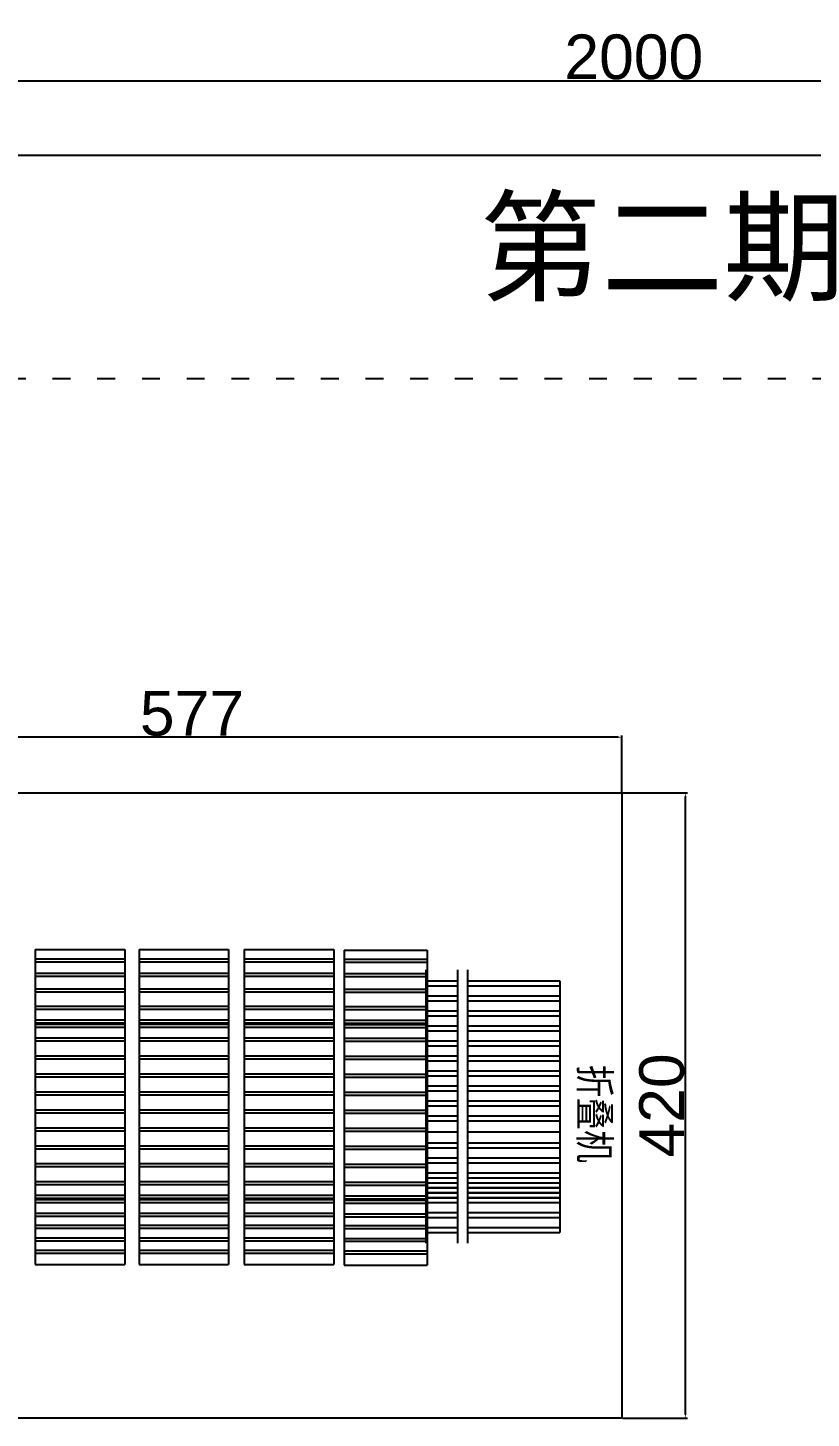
# Model space of a CAD drawing. Header units: millimetres. Extents: x 7613 to 12247, y -138 to 2147.
# Drawn here: x 9483 to 10009, y 1214 to 2147 of the extents above; entities that cross this region are included whole.
import ezdxf

# ---------------------------------------------------------------- set-up
doc = ezdxf.new("R2010")
doc.units = ezdxf.units.MM
doc.linetypes.add('ACAD_ISO03W100', pattern=[30, 12, -18])
doc.layers.add('02', color=7, linetype='Continuous')
doc.styles.get("Standard").update_dxf_attribs({"font": 'arial.ttf', "height": 30})
doc.styles.add('图纸中文说明', font='simplex.shx', dxfattribs={"width": 0.8, "bigfont": 'hztxt.shx'})
doc.dimstyles.new('ISO-25', dxfattribs={"dimtxt": 50, "dimasz": 2.5, "dimexe": 1.25, "dimexo": 0.625, "dimtad": 1, "dimtxsty": 'Standard', "dimcen": 2.5, "dimclrd": 1, "dimclre": 1, "dimclrt": 1, "dimadec": 0, "dimazin": 0, "dimtfac": 1, "dimtmove": 0, "dimatfit": 3, "dimfxl": 0, "dimarcsym": 0})

# ---------------------------------------------------------------- blocks, each defined once
blk = doc.blocks.new('*D17')
at = {"color": 1, "lineweight": -2, "transparency": 16777216}
for p, q in [((9304.81, 1634.26), (9304.81, 1672.15)), ((9881.81, 1634.26), (9881.81, 1672.15)), ((9879.31, 1670.9), (9307.31, 1670.9))]:
    blk.add_line(p, q, dxfattribs=at)
at = {"color": 1, "transparency": 16777216}
for points in [[(9307.31, 1671.32), (9307.31, 1670.48), (9304.81, 1670.9)], [(9879.31, 1671.32), (9879.31, 1670.48), (9881.81, 1670.9)]]:
    blk.add_solid(points, dxfattribs=at)
at = {"layer": 'Defpoints', "color": 0, "transparency": 16777216}
for p in [(9304.81, 1670.9), (9304.81, 1633.64), (9881.81, 1633.64)]:
    blk.add_point(p, dxfattribs=at)
at = {"color": 1, "transparency": 16777216, "insert": (9593.31, 1686.78), "char_height": 30, "attachment_point": 5}
blk.add_mtext('577', dxfattribs=at)
blk = doc.blocks.new('*D29')
at = {"color": 1, "lineweight": -2, "transparency": 16777216}
for p, q in [((8889.81, 2062.38), (8889.81, 2112.88)), ((8892.31, 2111.63), (10887.31, 2111.63)), ((10889.81, 2062.38), (10889.81, 2112.88))]:
    blk.add_line(p, q, dxfattribs=at)
at = {"color": 1, "transparency": 16777216}
for points in [[(8892.31, 2112.05), (8892.31, 2111.21), (8889.81, 2111.63)], [(10887.31, 2112.05), (10887.31, 2111.21), (10889.81, 2111.63)]]:
    blk.add_solid(points, dxfattribs=at)
at = {"layer": 'Defpoints', "color": 0, "transparency": 16777216}
for p in [(10889.81, 2111.63), (8889.81, 2061.76), (10889.81, 2061.76)]:
    blk.add_point(p, dxfattribs=at)
at = {"color": 1, "transparency": 16777216, "insert": (9889.81, 2127.57), "char_height": 30, "attachment_point": 5}
blk.add_mtext('2000', dxfattribs=at)
blk = doc.blocks.new('*D37')
at = {"color": 1, "lineweight": -2, "transparency": 16777216}
for p, q in [((9882.43, 1633.64), (9925.84, 1633.64)), ((9924.59, 1216.14), (9924.59, 1631.14)), ((9882.43, 1213.64), (9925.84, 1213.64))]:
    blk.add_line(p, q, dxfattribs=at)
at = {"color": 1, "transparency": 16777216}
for points in [[(9924.17, 1631.14), (9925, 1631.14), (9924.59, 1633.64)], [(9924.17, 1216.14), (9925, 1216.14), (9924.59, 1213.64)]]:
    blk.add_solid(points, dxfattribs=at)
at = {"layer": 'Defpoints', "color": 0, "transparency": 16777216}
for p in [(9881.81, 1633.64), (9924.59, 1633.64), (9881.81, 1213.64)]:
    blk.add_point(p, dxfattribs=at)
at = {"color": 1, "transparency": 16777216, "insert": (9908.65, 1423.64), "char_height": 30, "attachment_point": 5, "rotation": 90}
blk.add_mtext('420', dxfattribs=at)

msp = doc.modelspace()

# ---------------------------------------------------------------- linework, layer by layer
at = {"color": 255}
msp.add_line((8889.809, 2061.756), (10889.809, 2061.756), dxfattribs=at)
at = {"color": 255, "linetype": 'ACAD_ISO03W100'}
msp.add_line((9409.805, 1911.756), (10487.49, 1911.756), dxfattribs=at)
at = {"color": 254}
for p, q in [((9750.373, 1331.058), (9750.373, 1514.599)), ((9840.225, 1507.218), (9840.225, 1338.411))]:
    msp.add_line(p, q, dxfattribs=at)
at = {"color": 255}
msp.add_lwpolyline([(9304.809, 1213.638), (9304.809, 1633.638), (9881.809, 1633.638), (9881.809, 1213.638)], close=True, dxfattribs=at)
at = {"layer": '02', "color": 254}
for p, q in [((9488.162, 1528.287), (9488.162, 1316.801)), ((9488.162, 1528.287), (9548.306, 1528.287)), ((9488.162, 1522.063), (9548.306, 1522.063)), ((9548.306, 1528.287), (9548.306, 1316.801)), ((9557.779, 1528.287), (9557.779, 1316.801)), ((9557.779, 1528.287), (9617.922, 1528.287)), ((9557.779, 1522.063), (9617.922, 1522.063)), ((9617.922, 1528.287), (9617.922, 1316.801)), ((9628.337, 1528.287), (9628.337, 1316.801)), ((9628.337, 1528.287), (9688.481, 1528.287)), ((9628.337, 1522.063), (9688.481, 1522.063)), ((9688.481, 1528.287), (9688.481, 1316.801)), ((9695.5, 1527.985), (9695.5, 1316.499)), ((9695.5, 1527.985), (9751.207, 1527.985)), ((9751.207, 1527.985), (9751.207, 1316.499)), ((9488.162, 1520.05), (9548.306, 1520.05)), ((9548.306, 1518.223), (9548.306, 1326.865)), ((9557.779, 1520.05), (9617.922, 1520.05)), ((9617.922, 1518.223), (9617.922, 1326.865)), ((9628.337, 1520.05), (9688.481, 1520.05)), ((9688.481, 1518.223), (9688.481, 1326.865)), ((9695.5, 1521.761), (9751.207, 1521.761)), ((9695.5, 1519.748), (9751.207, 1519.748)), ((9751.207, 1517.921), (9751.207, 1326.563)), ((9771.667, 1331.058), (9771.667, 1514.599)), ((9778.406, 1331.058), (9778.406, 1514.599)), ((9488.162, 1512.436), (9548.306, 1512.436)), ((9488.162, 1510.423), (9548.306, 1510.423)), ((9557.779, 1512.436), (9617.922, 1512.436)), ((9557.779, 1510.423), (9617.922, 1510.423)), ((9628.337, 1512.436), (9688.481, 1512.436)), ((9628.337, 1510.423), (9688.481, 1510.423)), ((9695.5, 1512.134), (9751.207, 1512.134)), ((9695.5, 1510.121), (9751.207, 1510.121)), ((9750.286, 1507.218), (9771.667, 1507.218)), ((9750.286, 1503.863), (9771.667, 1503.863)), ((9778.406, 1507.218), (9840.225, 1507.218)), ((9778.406, 1503.863), (9840.225, 1503.863)), ((9488.162, 1501.974), (9548.306, 1501.974)), ((9488.162, 1499.961), (9548.306, 1499.961)), ((9557.779, 1501.974), (9617.922, 1501.974)), ((9557.779, 1499.961), (9617.922, 1499.961)), ((9628.337, 1501.974), (9688.481, 1501.974)), ((9628.337, 1499.961), (9688.481, 1499.961)), ((9695.5, 1501.672), (9751.207, 1501.672)), ((9695.5, 1499.659), (9751.207, 1499.659)), ((9750.286, 1497.154), (9771.667, 1497.154)), ((9750.286, 1493.799), (9771.667, 1493.799)), ((9778.406, 1497.154), (9840.225, 1497.154)), ((9778.406, 1493.799), (9840.225, 1493.799)), ((9488.162, 1490.294), (9548.306, 1490.294)), ((9488.162, 1488.282), (9548.306, 1488.282)), ((9557.779, 1490.294), (9617.922, 1490.294)), ((9557.779, 1488.282), (9617.922, 1488.282)), ((9628.337, 1490.294), (9688.481, 1490.294)), ((9628.337, 1488.282), (9688.481, 1488.282)), ((9695.5, 1489.993), (9751.207, 1489.993)), ((9695.5, 1487.98), (9751.207, 1487.98)), ((9750.286, 1487.089), (9771.667, 1487.089)), ((9778.406, 1487.089), (9840.225, 1487.089)), ((9488.162, 1481.169), (9548.306, 1481.169)), ((9488.162, 1481.169), (9548.306, 1481.169)), ((9488.162, 1481.169), (9548.306, 1481.169)), ((9488.162, 1479.157), (9548.306, 1479.157)), ((9488.162, 1479.157), (9548.306, 1479.157)), ((9488.162, 1479.157), (9548.306, 1479.157)), ((9488.162, 1478.217), (9548.306, 1478.217)), ((9488.162, 1476.204), (9548.306, 1476.204)), ((9557.779, 1481.169), (9617.922, 1481.169)), ((9557.779, 1481.169), (9617.922, 1481.169)), ((9557.779, 1481.169), (9617.922, 1481.169)), ((9557.779, 1479.157), (9617.922, 1479.157)), ((9557.779, 1479.157), (9617.922, 1479.157)), ((9557.779, 1479.157), (9617.922, 1479.157)), ((9557.779, 1478.217), (9617.922, 1478.217)), ((9557.779, 1476.204), (9617.922, 1476.204)), ((9628.337, 1481.169), (9688.481, 1481.169)), ((9628.337, 1481.169), (9688.481, 1481.169)), ((9628.337, 1481.169), (9688.481, 1481.169)), ((9628.337, 1479.157), (9688.481, 1479.157)), ((9628.337, 1479.157), (9688.481, 1479.157)), ((9628.337, 1479.157), (9688.481, 1479.157)), ((9628.337, 1478.217), (9688.481, 1478.217)), ((9628.337, 1476.204), (9688.481, 1476.204)), ((9695.5, 1480.868), (9751.207, 1480.868)), ((9695.5, 1480.868), (9751.207, 1480.868)), ((9695.5, 1480.868), (9751.207, 1480.868)), ((9695.5, 1478.855), (9751.207, 1478.855)), ((9695.5, 1478.855), (9751.207, 1478.855)), ((9695.5, 1478.855), (9751.207, 1478.855)), ((9695.5, 1477.915), (9751.207, 1477.915)), ((9695.5, 1475.902), (9751.207, 1475.902)), ((9750.286, 1483.735), (9771.667, 1483.735)), ((9750.286, 1477.025), (9771.667, 1477.025)), ((9778.406, 1483.735), (9840.225, 1483.735)), ((9778.406, 1477.025), (9840.225, 1477.025)), ((9488.162, 1469.092), (9548.306, 1469.092)), ((9488.162, 1469.092), (9548.306, 1469.092)), ((9488.162, 1469.092), (9548.306, 1469.092)), ((9488.162, 1469.092), (9548.306, 1469.092)), ((9488.162, 1467.079), (9548.306, 1467.079)), ((9488.162, 1467.079), (9548.306, 1467.079)), ((9488.162, 1467.079), (9548.306, 1467.079)), ((9488.162, 1467.079), (9548.306, 1467.079)), ((9557.779, 1469.092), (9617.922, 1469.092)), ((9557.779, 1469.092), (9617.922, 1469.092)), ((9557.779, 1469.092), (9617.922, 1469.092)), ((9557.779, 1469.092), (9617.922, 1469.092)), ((9557.779, 1467.079), (9617.922, 1467.079)), ((9557.779, 1467.079), (9617.922, 1467.079)), ((9557.779, 1467.079), (9617.922, 1467.079)), ((9557.779, 1467.079), (9617.922, 1467.079)), ((9628.337, 1469.092), (9688.481, 1469.092)), ((9628.337, 1469.092), (9688.481, 1469.092)), ((9628.337, 1469.092), (9688.481, 1469.092)), ((9628.337, 1469.092), (9688.481, 1469.092)), ((9628.337, 1467.079), (9688.481, 1467.079)), ((9628.337, 1467.079), (9688.481, 1467.079)), ((9628.337, 1467.079), (9688.481, 1467.079)), ((9628.337, 1467.079), (9688.481, 1467.079)), ((9695.5, 1468.79), (9751.207, 1468.79)), ((9695.5, 1468.79), (9751.207, 1468.79)), ((9695.5, 1468.79), (9751.207, 1468.79)), ((9695.5, 1468.79), (9751.207, 1468.79)), ((9695.5, 1466.777), (9751.207, 1466.777)), ((9695.5, 1466.777), (9751.207, 1466.777)), ((9695.5, 1466.777), (9751.207, 1466.777)), ((9695.5, 1466.777), (9751.207, 1466.777)), ((9750.286, 1473.67), (9771.667, 1473.67)), ((9750.286, 1466.961), (9771.667, 1466.961)), ((9778.406, 1473.67), (9840.225, 1473.67)), ((9778.406, 1466.961), (9840.225, 1466.961)), ((9488.162, 1457.015), (9548.306, 1457.015)), ((9488.162, 1457.015), (9548.306, 1457.015)), ((9488.162, 1457.015), (9548.306, 1457.015)), ((9488.162, 1457.015), (9548.306, 1457.015)), ((9557.779, 1457.015), (9617.922, 1457.015)), ((9557.779, 1457.015), (9617.922, 1457.015)), ((9557.779, 1457.015), (9617.922, 1457.015)), ((9557.779, 1457.015), (9617.922, 1457.015)), ((9628.337, 1457.015), (9688.481, 1457.015)), ((9628.337, 1457.015), (9688.481, 1457.015)), ((9628.337, 1457.015), (9688.481, 1457.015)), ((9628.337, 1457.015), (9688.481, 1457.015)), ((9695.5, 1456.713), (9751.207, 1456.713)), ((9695.5, 1456.713), (9751.207, 1456.713)), ((9695.5, 1456.713), (9751.207, 1456.713)), ((9695.5, 1456.713), (9751.207, 1456.713)), ((9750.286, 1463.606), (9771.667, 1463.606)), ((9750.286, 1456.896), (9771.667, 1456.896)), ((9778.406, 1463.606), (9840.225, 1463.606)), ((9778.406, 1456.896), (9840.225, 1456.896)), ((9488.162, 1455.002), (9548.306, 1455.002)), ((9488.162, 1455.002), (9548.306, 1455.002)), ((9488.162, 1455.002), (9548.306, 1455.002)), ((9488.162, 1455.002), (9548.306, 1455.002)), ((9557.779, 1455.002), (9617.922, 1455.002)), ((9557.779, 1455.002), (9617.922, 1455.002)), ((9557.779, 1455.002), (9617.922, 1455.002)), ((9557.779, 1455.002), (9617.922, 1455.002)), ((9628.337, 1455.002), (9688.481, 1455.002)), ((9628.337, 1455.002), (9688.481, 1455.002)), ((9628.337, 1455.002), (9688.481, 1455.002)), ((9628.337, 1455.002), (9688.481, 1455.002)), ((9695.5, 1454.7), (9751.207, 1454.7)), ((9695.5, 1454.7), (9751.207, 1454.7)), ((9695.5, 1454.7), (9751.207, 1454.7)), ((9695.5, 1454.7), (9751.207, 1454.7)), ((9750.286, 1453.542), (9771.667, 1453.542)), ((9778.406, 1453.542), (9840.225, 1453.542)), ((9488.162, 1444.938), (9548.306, 1444.938)), ((9488.162, 1444.938), (9548.306, 1444.938)), ((9488.162, 1442.925), (9548.306, 1442.925)), ((9488.162, 1442.925), (9548.306, 1442.925)), ((9557.779, 1444.938), (9617.922, 1444.938)), ((9557.779, 1444.938), (9617.922, 1444.938)), ((9557.779, 1442.925), (9617.922, 1442.925)), ((9557.779, 1442.925), (9617.922, 1442.925)), ((9628.337, 1444.938), (9688.481, 1444.938)), ((9628.337, 1444.938), (9688.481, 1444.938)), ((9628.337, 1442.925), (9688.481, 1442.925)), ((9628.337, 1442.925), (9688.481, 1442.925)), ((9695.5, 1444.636), (9751.207, 1444.636)), ((9695.5, 1444.636), (9751.207, 1444.636)), ((9695.5, 1442.623), (9751.207, 1442.623)), ((9695.5, 1442.623), (9751.207, 1442.623)), ((9750.286, 1446.832), (9771.667, 1446.832)), ((9750.286, 1443.477), (9771.667, 1443.477)), ((9778.406, 1446.832), (9840.225, 1446.832)), ((9778.406, 1443.477), (9840.225, 1443.477)), ((9488.162, 1432.86), (9548.306, 1432.86)), ((9488.162, 1432.86), (9548.306, 1432.86)), ((9488.162, 1430.847), (9548.306, 1430.847)), ((9488.162, 1430.847), (9548.306, 1430.847)), ((9557.779, 1432.86), (9617.922, 1432.86)), ((9557.779, 1432.86), (9617.922, 1432.86)), ((9557.779, 1430.847), (9617.922, 1430.847)), ((9557.779, 1430.847), (9617.922, 1430.847)), ((9628.337, 1432.86), (9688.481, 1432.86)), ((9628.337, 1432.86), (9688.481, 1432.86)), ((9628.337, 1430.847), (9688.481, 1430.847)), ((9628.337, 1430.847), (9688.481, 1430.847)), ((9695.5, 1432.558), (9751.207, 1432.558)), ((9695.5, 1432.558), (9751.207, 1432.558)), ((9695.5, 1430.546), (9751.207, 1430.546)), ((9695.5, 1430.546), (9751.207, 1430.546)), ((9750.286, 1436.768), (9771.667, 1436.768)), ((9750.286, 1433.413), (9771.667, 1433.413)), ((9778.406, 1436.768), (9840.225, 1436.768)), ((9778.406, 1433.413), (9840.225, 1433.413)), ((9488.162, 1420.783), (9548.306, 1420.783)), ((9488.162, 1420.783), (9548.306, 1420.783)), ((9488.162, 1420.783), (9548.306, 1420.783)), ((9488.162, 1420.783), (9548.306, 1420.783)), ((9557.779, 1420.783), (9617.922, 1420.783)), ((9557.779, 1420.783), (9617.922, 1420.783)), ((9557.779, 1420.783), (9617.922, 1420.783)), ((9557.779, 1420.783), (9617.922, 1420.783)), ((9628.337, 1420.783), (9688.481, 1420.783)), ((9628.337, 1420.783), (9688.481, 1420.783)), ((9628.337, 1420.783), (9688.481, 1420.783)), ((9628.337, 1420.783), (9688.481, 1420.783)), ((9695.5, 1420.481), (9751.207, 1420.481)), ((9695.5, 1420.481), (9751.207, 1420.481)), ((9695.5, 1420.481), (9751.207, 1420.481)), ((9695.5, 1420.481), (9751.207, 1420.481)), ((9750.286, 1426.703), (9771.667, 1426.703)), ((9750.286, 1423.348), (9771.667, 1423.348)), ((9778.406, 1426.703), (9840.225, 1426.703)), ((9778.406, 1423.348), (9840.225, 1423.348)), ((9488.162, 1418.77), (9548.306, 1418.77)), ((9488.162, 1418.77), (9548.306, 1418.77)), ((9488.162, 1418.77), (9548.306, 1418.77)), ((9488.162, 1418.77), (9548.306, 1418.77)), ((9557.779, 1418.77), (9617.922, 1418.77)), ((9557.779, 1418.77), (9617.922, 1418.77)), ((9557.779, 1418.77), (9617.922, 1418.77)), ((9557.779, 1418.77), (9617.922, 1418.77)), ((9628.337, 1418.77), (9688.481, 1418.77)), ((9628.337, 1418.77), (9688.481, 1418.77)), ((9628.337, 1418.77), (9688.481, 1418.77)), ((9628.337, 1418.77), (9688.481, 1418.77)), ((9695.5, 1418.468), (9751.207, 1418.468)), ((9695.5, 1418.468), (9751.207, 1418.468)), ((9695.5, 1418.468), (9751.207, 1418.468)), ((9695.5, 1418.468), (9751.207, 1418.468)), ((9750.286, 1416.639), (9771.667, 1416.639)), ((9750.286, 1413.284), (9771.667, 1413.284)), ((9778.406, 1416.639), (9840.225, 1416.639)), ((9778.406, 1413.284), (9840.225, 1413.284)), ((9488.162, 1408.706), (9548.306, 1408.706)), ((9488.162, 1408.706), (9548.306, 1408.706)), ((9488.162, 1408.706), (9548.306, 1408.706)), ((9488.162, 1408.706), (9548.306, 1408.706)), ((9488.162, 1408.706), (9548.306, 1408.706)), ((9488.162, 1406.693), (9548.306, 1406.693)), ((9488.162, 1406.693), (9548.306, 1406.693)), ((9488.162, 1406.693), (9548.306, 1406.693)), ((9488.162, 1406.693), (9548.306, 1406.693)), ((9488.162, 1406.693), (9548.306, 1406.693)), ((9557.779, 1408.706), (9617.922, 1408.706)), ((9557.779, 1408.706), (9617.922, 1408.706)), ((9557.779, 1408.706), (9617.922, 1408.706)), ((9557.779, 1408.706), (9617.922, 1408.706)), ((9557.779, 1408.706), (9617.922, 1408.706)), ((9557.779, 1406.693), (9617.922, 1406.693)), ((9557.779, 1406.693), (9617.922, 1406.693)), ((9557.779, 1406.693), (9617.922, 1406.693)), ((9557.779, 1406.693), (9617.922, 1406.693)), ((9557.779, 1406.693), (9617.922, 1406.693)), ((9628.337, 1408.706), (9688.481, 1408.706)), ((9628.337, 1408.706), (9688.481, 1408.706)), ((9628.337, 1408.706), (9688.481, 1408.706)), ((9628.337, 1408.706), (9688.481, 1408.706)), ((9628.337, 1408.706), (9688.481, 1408.706)), ((9628.337, 1406.693), (9688.481, 1406.693)), ((9628.337, 1406.693), (9688.481, 1406.693)), ((9628.337, 1406.693), (9688.481, 1406.693)), ((9628.337, 1406.693), (9688.481, 1406.693)), ((9628.337, 1406.693), (9688.481, 1406.693)), ((9695.5, 1408.404), (9751.207, 1408.404)), ((9695.5, 1408.404), (9751.207, 1408.404)), ((9695.5, 1408.404), (9751.207, 1408.404)), ((9695.5, 1408.404), (9751.207, 1408.404)), ((9695.5, 1408.404), (9751.207, 1408.404)), ((9695.5, 1406.391), (9751.207, 1406.391)), ((9695.5, 1406.391), (9751.207, 1406.391)), ((9695.5, 1406.391), (9751.207, 1406.391)), ((9695.5, 1406.391), (9751.207, 1406.391)), ((9695.5, 1406.391), (9751.207, 1406.391)), ((9750.286, 1405.903), (9771.667, 1405.903)), ((9778.406, 1405.903), (9840.225, 1405.903)), ((9488.162, 1396.629), (9548.306, 1396.629)), ((9488.162, 1396.629), (9548.306, 1396.629)), ((9488.162, 1396.629), (9548.306, 1396.629)), ((9488.162, 1394.616), (9548.306, 1394.616)), ((9488.162, 1394.616), (9548.306, 1394.616)), ((9488.162, 1394.616), (9548.306, 1394.616)), ((9557.779, 1396.629), (9617.922, 1396.629)), ((9557.779, 1396.629), (9617.922, 1396.629)), ((9557.779, 1396.629), (9617.922, 1396.629)), ((9557.779, 1394.616), (9617.922, 1394.616)), ((9557.779, 1394.616), (9617.922, 1394.616)), ((9557.779, 1394.616), (9617.922, 1394.616)), ((9628.337, 1396.629), (9688.481, 1396.629)), ((9628.337, 1396.629), (9688.481, 1396.629)), ((9628.337, 1396.629), (9688.481, 1396.629)), ((9628.337, 1394.616), (9688.481, 1394.616)), ((9628.337, 1394.616), (9688.481, 1394.616)), ((9628.337, 1394.616), (9688.481, 1394.616)), ((9695.5, 1396.327), (9751.207, 1396.327)), ((9695.5, 1396.327), (9751.207, 1396.327)), ((9695.5, 1396.327), (9751.207, 1396.327)), ((9695.5, 1394.314), (9751.207, 1394.314)), ((9695.5, 1394.314), (9751.207, 1394.314)), ((9695.5, 1394.314), (9751.207, 1394.314)), ((9750.286, 1398.495), (9771.667, 1398.495)), ((9750.286, 1395.14), (9771.667, 1395.14)), ((9778.406, 1398.495), (9840.225, 1398.495)), ((9778.406, 1395.14), (9840.225, 1395.14)), ((9488.162, 1384.551), (9548.306, 1384.551)), ((9488.162, 1382.538), (9548.306, 1382.538)), ((9557.779, 1384.551), (9617.922, 1384.551)), ((9557.779, 1382.538), (9617.922, 1382.538)), ((9628.337, 1384.551), (9688.481, 1384.551)), ((9628.337, 1382.538), (9688.481, 1382.538)), ((9695.5, 1384.249), (9751.207, 1384.249)), ((9695.5, 1382.237), (9751.207, 1382.237)), ((9750.286, 1388.431), (9771.667, 1388.431)), ((9750.286, 1385.076), (9771.667, 1385.076)), ((9778.406, 1388.431), (9840.225, 1388.431)), ((9778.406, 1385.076), (9840.225, 1385.076)), ((9488.162, 1372.474), (9548.306, 1372.474)), ((9488.162, 1372.474), (9548.306, 1372.474)), ((9488.162, 1372.474), (9548.306, 1372.474)), ((9557.779, 1372.474), (9617.922, 1372.474)), ((9557.779, 1372.474), (9617.922, 1372.474)), ((9557.779, 1372.474), (9617.922, 1372.474)), ((9628.337, 1372.474), (9688.481, 1372.474)), ((9628.337, 1372.474), (9688.481, 1372.474)), ((9628.337, 1372.474), (9688.481, 1372.474)), ((9750.286, 1378.366), (9771.667, 1378.366)), ((9750.286, 1375.011), (9771.667, 1375.011)), ((9778.406, 1378.366), (9840.225, 1378.366)), ((9778.406, 1375.011), (9840.225, 1375.011)), ((9488.162, 1370.461), (9548.306, 1370.461)), ((9488.162, 1370.461), (9548.306, 1370.461)), ((9488.162, 1370.461), (9548.306, 1370.461)), ((9488.162, 1363.349), (9548.306, 1363.349)), ((9488.162, 1363.349), (9548.306, 1363.349)), ((9488.162, 1363.349), (9548.306, 1363.349)), ((9557.779, 1370.461), (9617.922, 1370.461)), ((9557.779, 1370.461), (9617.922, 1370.461)), ((9557.779, 1370.461), (9617.922, 1370.461)), ((9557.779, 1363.349), (9617.922, 1363.349)), ((9557.779, 1363.349), (9617.922, 1363.349)), ((9557.779, 1363.349), (9617.922, 1363.349)), ((9628.337, 1370.461), (9688.481, 1370.461)), ((9628.337, 1370.461), (9688.481, 1370.461)), ((9628.337, 1370.461), (9688.481, 1370.461)), ((9628.337, 1363.349), (9688.481, 1363.349)), ((9628.337, 1363.349), (9688.481, 1363.349)), ((9628.337, 1363.349), (9688.481, 1363.349)), ((9695.5, 1372.172), (9751.207, 1372.172)), ((9695.5, 1372.172), (9751.207, 1372.172)), ((9695.5, 1372.172), (9751.207, 1372.172)), ((9695.5, 1370.159), (9751.207, 1370.159)), ((9695.5, 1370.159), (9751.207, 1370.159)), ((9695.5, 1370.159), (9751.207, 1370.159)), ((9750.286, 1371.63), (9771.667, 1371.63)), ((9750.286, 1368.604), (9771.667, 1368.604)), ((9750.286, 1368.302), (9771.667, 1368.302)), ((9750.286, 1368.275), (9771.667, 1368.275)), ((9750.286, 1365.276), (9771.667, 1365.276)), ((9750.286, 1364.947), (9771.667, 1364.947)), ((9778.406, 1371.63), (9840.225, 1371.63)), ((9778.406, 1368.604), (9840.225, 1368.604)), ((9778.406, 1368.302), (9840.225, 1368.302)), ((9778.406, 1368.275), (9840.225, 1368.275)), ((9778.406, 1365.276), (9840.225, 1365.276)), ((9778.406, 1364.947), (9840.225, 1364.947)), ((9488.162, 1361.336), (9548.306, 1361.336)), ((9488.162, 1361.336), (9548.306, 1361.336)), ((9488.162, 1361.336), (9548.306, 1361.336)), ((9488.162, 1360.397), (9548.306, 1360.397)), ((9488.162, 1360.397), (9548.306, 1360.397)), ((9488.162, 1360.397), (9548.306, 1360.397)), ((9488.162, 1360.397), (9548.306, 1360.397)), ((9488.162, 1358.384), (9548.306, 1358.384)), ((9488.162, 1358.384), (9548.306, 1358.384)), ((9488.162, 1358.384), (9548.306, 1358.384)), ((9488.162, 1358.384), (9548.306, 1358.384)), ((9557.779, 1361.336), (9617.922, 1361.336)), ((9557.779, 1361.336), (9617.922, 1361.336)), ((9557.779, 1361.336), (9617.922, 1361.336)), ((9557.779, 1360.397), (9617.922, 1360.397)), ((9557.779, 1360.397), (9617.922, 1360.397)), ((9557.779, 1360.397), (9617.922, 1360.397)), ((9557.779, 1360.397), (9617.922, 1360.397)), ((9557.779, 1358.384), (9617.922, 1358.384)), ((9557.779, 1358.384), (9617.922, 1358.384)), ((9557.779, 1358.384), (9617.922, 1358.384)), ((9557.779, 1358.384), (9617.922, 1358.384)), ((9628.337, 1361.336), (9688.481, 1361.336)), ((9628.337, 1361.336), (9688.481, 1361.336)), ((9628.337, 1361.336), (9688.481, 1361.336)), ((9628.337, 1360.397), (9688.481, 1360.397)), ((9628.337, 1360.397), (9688.481, 1360.397)), ((9628.337, 1360.397), (9688.481, 1360.397)), ((9628.337, 1360.397), (9688.481, 1360.397)), ((9628.337, 1358.384), (9688.481, 1358.384)), ((9628.337, 1358.384), (9688.481, 1358.384)), ((9628.337, 1358.384), (9688.481, 1358.384)), ((9628.337, 1358.384), (9688.481, 1358.384)), ((9695.5, 1363.047), (9751.207, 1363.047)), ((9695.5, 1363.047), (9751.207, 1363.047)), ((9695.5, 1363.047), (9751.207, 1363.047)), ((9695.5, 1361.034), (9751.207, 1361.034)), ((9695.5, 1361.034), (9751.207, 1361.034)), ((9695.5, 1361.034), (9751.207, 1361.034)), ((9695.5, 1360.095), (9751.207, 1360.095)), ((9695.5, 1360.095), (9751.207, 1360.095)), ((9695.5, 1360.095), (9751.207, 1360.095)), ((9695.5, 1360.095), (9751.207, 1360.095)), ((9695.5, 1358.082), (9751.207, 1358.082)), ((9695.5, 1358.082), (9751.207, 1358.082)), ((9695.5, 1358.082), (9751.207, 1358.082)), ((9695.5, 1358.082), (9751.207, 1358.082)), ((9750.286, 1361.894), (9771.667, 1361.894)), ((9750.286, 1361.565), (9771.667, 1361.565)), ((9750.286, 1358.539), (9771.667, 1358.539)), ((9750.286, 1358.539), (9771.667, 1358.539)), ((9778.406, 1361.894), (9840.225, 1361.894)), ((9778.406, 1361.565), (9840.225, 1361.565)), ((9778.406, 1358.539), (9840.225, 1358.539)), ((9778.406, 1358.539), (9840.225, 1358.539)), ((9488.162, 1351.272), (9548.306, 1351.272)), ((9488.162, 1349.259), (9548.306, 1349.259)), ((9557.779, 1351.272), (9617.922, 1351.272)), ((9557.779, 1349.259), (9617.922, 1349.259)), ((9628.337, 1351.272), (9688.481, 1351.272)), ((9628.337, 1349.259), (9688.481, 1349.259)), ((9695.5, 1350.97), (9751.207, 1350.97)), ((9695.5, 1348.957), (9751.207, 1348.957)), ((9750.286, 1351.83), (9771.667, 1351.83)), ((9750.286, 1348.475), (9771.667, 1348.475)), ((9778.406, 1351.83), (9840.225, 1351.83)), ((9778.406, 1348.475), (9840.225, 1348.475)), ((9488.162, 1343.252), (9548.306, 1343.252)), ((9488.162, 1341.239), (9548.306, 1341.239)), ((9557.779, 1343.252), (9617.922, 1343.252)), ((9557.779, 1341.239), (9617.922, 1341.239)), ((9628.337, 1343.252), (9688.481, 1343.252)), ((9628.337, 1341.239), (9688.481, 1341.239)), ((9695.5, 1342.95), (9751.207, 1342.95)), ((9695.5, 1340.937), (9751.207, 1340.937)), ((9750.286, 1341.765), (9771.667, 1341.765)), ((9750.286, 1338.411), (9771.667, 1338.411)), ((9778.406, 1341.765), (9840.225, 1341.765)), ((9778.406, 1338.411), (9840.225, 1338.411)), ((9488.162, 1334.711), (9548.306, 1334.711)), ((9488.162, 1332.698), (9548.306, 1332.698)), ((9488.162, 1326.368), (9548.306, 1326.368)), ((9557.779, 1334.711), (9617.922, 1334.711)), ((9557.779, 1332.698), (9617.922, 1332.698)), ((9557.779, 1326.368), (9617.922, 1326.368)), ((9628.337, 1334.711), (9688.481, 1334.711)), ((9628.337, 1332.698), (9688.481, 1332.698)), ((9628.337, 1326.368), (9688.481, 1326.368)), ((9695.5, 1334.409), (9751.207, 1334.409)), ((9695.5, 1332.396), (9751.207, 1332.396)), ((9695.5, 1326.066), (9751.207, 1326.066)), ((9488.162, 1324.355), (9548.306, 1324.355)), ((9488.162, 1316.801), (9548.306, 1316.801)), ((9557.779, 1324.355), (9617.922, 1324.355)), ((9557.779, 1316.801), (9617.922, 1316.801)), ((9628.337, 1324.355), (9688.481, 1324.355)), ((9628.337, 1316.801), (9688.481, 1316.801)), ((9695.5, 1324.053), (9751.207, 1324.053)), ((9695.5, 1316.499), (9751.207, 1316.499))]:
    msp.add_line(p, q, dxfattribs=at)

# ---------------------------------------------------------------- texts
at = {"color": 0, "insert": (9786.143, 2030.115), "char_height": 60, "attachment_point": 1}
msp.add_mtext_dynamic_manual_height_columns('{\\fSimSun|b0|i0|c134|p2;第二期}', width=3978.56755, gutter_width=75, heights=[0], dxfattribs=at)
at = {"color": 1, "insert": (9851.305, 1385.09), "char_height": 20.12877, "width": 162.96871, "attachment_point": 9, "rotation": 270, "style": '图纸中文说明'}
msp.add_mtext('{\\fFangSong|b0|i0|c134|p49;折叠机}', dxfattribs=at)

# ---------------------------------------------------------------- dimensions: what is measured, and where the dimension line sits
at = {"color": 255}
for base, p1, p2, picture, middle in [((10889.809, 2111.631), (8889.809, 2061.756), (10889.809, 2061.756), '*D29', (9889.809, 2127.574)), ((9304.809, 1670.9), (9881.809, 1633.638), (9304.809, 1633.638), '*D17', (9593.309, 1686.781))]:
    dim = msp.add_linear_dim(base=base, p1=p1, p2=p2, dimstyle='ISO-25', dxfattribs=at)
    dim.commit()
    dim.dimension.update_dxf_attribs({"geometry": picture, "text_midpoint": middle})
dim = msp.add_linear_dim(base=(9924.588, 1633.638), p1=(9881.809, 1213.638), p2=(9881.809, 1633.638), angle=90, dimstyle='ISO-25', dxfattribs=at)
dim.commit()
dim.dimension.update_dxf_attribs({"geometry": '*D37', "text_midpoint": (9908.645, 1423.638)})

doc.saveas('drawing.dxf')
